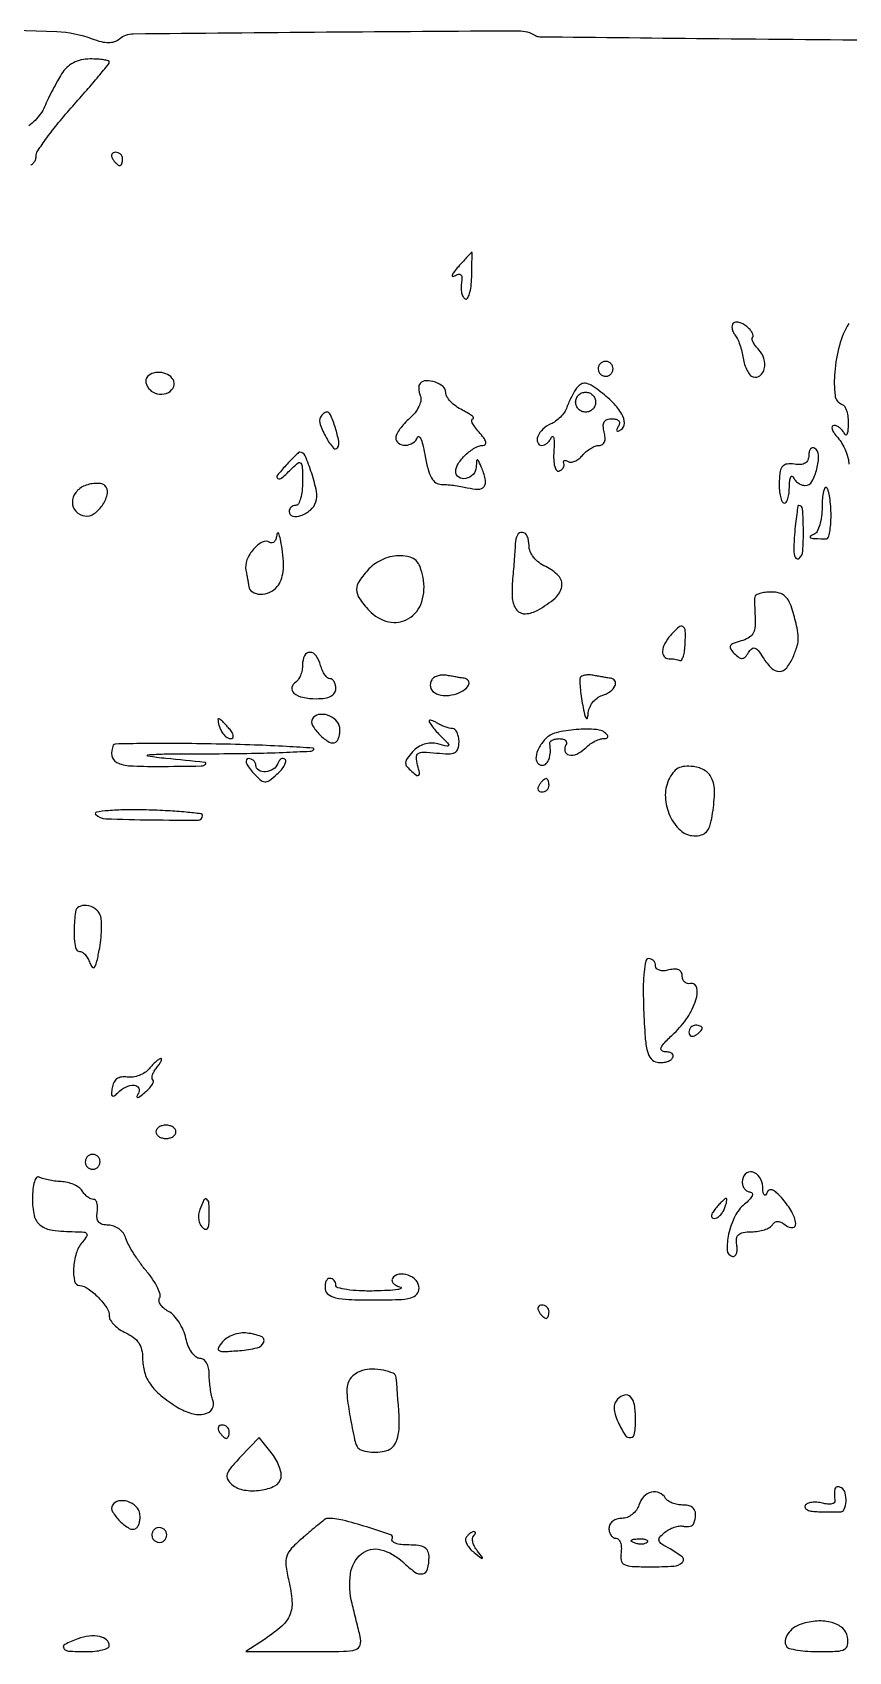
# Model space of a CAD drawing. Extents: x 0 to 5034, y 0 to 2560.
# Drawn here: x 4260.4 to 4383, y 0 to 243 of the extents above; entities that cross this region are included whole.
import ezdxf

# ---------------------------------------------------------------- set-up
doc = ezdxf.new("R2010")
doc.units = 0

msp = doc.modelspace()

# ---------------------------------------------------------------- linework, layer by layer
for points in [[(4411.924438, 347.515492, -0.000831), (4333.80723, 348.200801, -0.000043), (4256.765145, 349.011289, -0.136582), (4254.930349, 349.543046, 0.13817), (4254.241156, 349.740461, 0.000086), (4233.7201, 349.826621, 0.001061), (4210.843183, 349.870192, 0.000647), (4183.823964, 349.829362, -0.000341), (4156.335983, 349.771016, -0.000488), (4131.954539, 349.759695, -0.000262), (4111.314604, 349.781065, -0.00751), (4106, 349.869183, 0.002937), (4101.774224, 349.977913, 0.000588), (4094.240625, 350.118608, 0.000622), (4085.472697, 350.261124, 0.00058), (4076.5, 350.385387, -0.002069), (4067.124318, 350.543154, -0.001715), (4057.14375, 350.786667, -0.001731), (4047.996802, 351.072926, -0.004665), (4041.5, 351.35947, 0.010517), (4032.464362, 351.652091, 0.000459), (4000.8875, 351.981265, 0.000779), (3963.43663, 352.278954, 0.000556)], [(4239.302453, 243.907711, -0.002036), (4264.100453, 243.110104, -0.081957), (4269.405255, 242.036022, 0.028163), (4270.786107, 241.598244, 0.062188), (4271.881363, 241.458966, 0.081862), (4272.774045, 241.604025, 0.09233), (4273.532114, 242.026652, -0.17237), (4275.603424, 242.785882, -0.000516), (4304.603314, 243.044558, -0.000611), (4333.417055, 243.236585, -0.140671), (4335.969089, 242.519104, 0.136612), (4336.606575, 242.334389, 0.000042), (4363.474657, 242.054822, 0.00074), (4393.304016, 241.791157, 0.000449)], [(4260.226954, 223.085468, 0.097101), (4260.632812, 223.394222, 0.092906), (4260.905116, 223.846872, 0.089311), (4261, 224.373837, -0.147936), (4261.24789, 225.193328, -0.010718), (4262.615625, 227.154773, -0.014265), (4264.393179, 229.450423, -0.010282), (4266.5, 231.911637, 0.003482), (4268.608164, 234.307682, 0.005454), (4270.384375, 236.400707, 0.001771), (4271.888813, 238.226311, 0.173126), (4272, 238.5378, 0.343826), (4271.858466, 238.719291, 0.021824), (4271.152534, 238.864229, 0.024662), (4270.221, 238.966683, 0.015059), (4269.11501, 239, 0.053073), (4267.771781, 238.857019, 0.067917), (4266.60342, 238.433552, 0.070285), (4265.621601, 237.727151, 0.062481), (4264.828218, 236.75, 0.012556), (4264.208219, 235.696825, 0.006893), (4263.499721, 234.378603, 0.006866), (4262.817019, 233.020013, 0.010898), (4262.274166, 231.836735, -0.049444), (4261.68111, 230.769328, -0.040899), (4260.854983, 229.763655, -0.04257), (4259.9341, 228.962051, -0.081137)], [(4382.987034, 199.292698, 0.067843), (4381.590361, 196.008345, 0.046428), (4380.888527, 192.011263, 0.046694), (4380.931711, 188.498868, 0.293715), (4382.002362, 187.166667, -0.185841), (4382.38062, 186.854508, -0.054101), (4382.683753, 186.147917, -0.046322), (4382.877957, 185.21194, -0.035416), (4382.921053, 184.166667, -0.017938), (4382.858591, 183.213971, -0.072443), (4382.717133, 182.650521, -0.394769), (4382.532702, 182.566336, -0.219293), (4382.337719, 182.75, 0.067691), (4382.064905, 183.227916, 0.061674), (4381.666698, 183.632812, 0.065381), (4381.209024, 183.907131, 0.102705), (4380.761679, 184, 0.299416), (4380.509239, 183.833944, 0.180909), (4380.490976, 183.462807, 0.076178), (4380.783171, 182.874293, 0.030675), (4381.345012, 182.171259, -0.050127), (4381.978665, 181.311962, -0.035746), (4382.513847, 180.241904, -0.036274), (4382.880141, 179.135778, -0.061896), (4383, 178.171259, 0.061723)]]:
    msp.add_lwpolyline(points, format="xyb")
for points in [[(4272.5, 224, 0.029505), (4272.768994, 223.617226, 0.035638), (4273.066025, 223.29375, 0.038439), (4273.34829, 223.065539, 0.151918), (4273.559017, 223, 0.210953), (4273.727648, 223.07446, 0.081139), (4273.870461, 223.29375, 0.061769), (4273.967655, 223.617151, 0.042167), (4274, 224, 0.105053), (4273.918938, 224.381556, 0.099167), (4273.688914, 224.70625, 0.09642), (4273.345238, 224.923877, 0.093332), (4272.940983, 225, 0.108972), (4272.586039, 224.921712, 0.182303), (4272.3746, 224.70625, 0.161196), (4272.343488, 224.3821, 0.082592)], [(4324.404988, 207.828106, 0.014338), (4323.747145, 207.033233, 0.067972), (4323.450682, 206.523684, 0.497588), (4323.537915, 206.375558, 0.162859), (4323.831377, 206.437416, -0.062159), (4324.426769, 206.6937, -0.281386), (4324.776064, 206.598431, -0.198947), (4324.930284, 206.192619, -0.03457), (4324.847763, 205.359311, 0.046969), (4324.792324, 204.610985, 0.053665), (4324.883304, 203.899298, 0.061424), (4325.097189, 203.325976, 0.144369), (4325.411083, 203, 0.398153), (4325.755028, 203.084281, 0.06982), (4326.062323, 203.748613, 0.043933), (4326.291839, 204.846826, 0.02254), (4326.394697, 206.250598, 0.002372), (4326.428248, 207.688729, 0.00396), (4326.441157, 208.899282, 0.000631), (4326.442733, 209.963081, 0.416123), (4326.404988, 210.000598, 0.207258), (4326.342245, 209.972953, 0.000741), (4325.778295, 209.362182, 0.003713), (4325.14215, 208.660789, 0.002301)], [(4365.666667, 199.333333, 0.144763), (4365.486821, 199.002455, 0.087923), (4365.471143, 198.553977, 0.074697), (4365.618923, 198.057973, 0.062121), (4365.912858, 197.592009, -0.063009), (4366.281144, 197.005884, -0.023892), (4366.646893, 196.109412, -0.023212), (4366.955968, 195.085579, -0.026237), (4367.154182, 194.078328, 0.040218), (4367.369752, 193.124336, 0.045705), (4367.729411, 192.259161, 0.051225), (4368.169685, 191.598286, 0.141689), (4368.626793, 191.286064, 0.252403), (4369.669459, 191.472277, 0.173417), (4370.317195, 192.514276, 0.122588), (4370.2693, 194.048621, 0.128255), (4369.505129, 195.352013, -0.03208), (4368.999724, 195.926794, -0.049458), (4368.649379, 196.487735, -0.063661), (4368.487609, 196.9565, -0.252827), (4368.571785, 197.238452, 0.248992), (4368.653307, 197.504494, 0.07866), (4368.507032, 197.908074, 0.057317), (4368.170821, 198.379797, 0.036102), (4367.682157, 198.848823, 0.049172), (4367.111437, 199.234649, 0.065161), (4366.526559, 199.458851, 0.08101), (4366.017049, 199.496751, 0.176288)], [(4277.570027, 191.113307, 0.145583), (4277.45673, 190.694895, 0.083255), (4277.556803, 190.176849, 0.070878), (4277.848797, 189.64041, 0.059591), (4278.294549, 189.170509, 0.156341), (4279.524845, 188.675467, 0.13977), (4280.876477, 188.957005, 0.179955), (4281.663267, 189.833357, 0.236538), (4281.569098, 190.888197, 0.138169), (4280.745141, 191.644515, 0.103313), (4279.54882, 191.965489, 0.107721), (4278.365179, 191.776435, 0.162463)], [(4345.552786, 193.08541, 0.099038), (4345.401684, 192.679226, 0.097945), (4345.417584, 192.244476, 0.097945), (4345.597789, 191.848514, 0.099038), (4345.91459, 191.552786, 0.099038), (4346.320774, 191.401684, 0.097945), (4346.755524, 191.417584, 0.097945), (4347.151486, 191.597789, 0.099038), (4347.447214, 191.91459, 0.099038), (4347.598316, 192.320774, 0.097945), (4347.582416, 192.755524, 0.097945), (4347.402211, 193.151486, 0.099038), (4347.08541, 193.447214, 0.099038), (4346.679226, 193.598316, 0.097945), (4346.244476, 193.582416, 0.097945), (4345.848514, 193.402211, 0.099038)], [(4318.637078, 190.303744, 0.151882), (4318.483634, 190.011819, 0.052176), (4318.445903, 189.530428, 0.046069), (4318.513927, 188.95718, 0.039076), (4318.687382, 188.372287, -0.14237), (4318.744503, 187.690343, -0.062112), (4318.453218, 186.821088, -0.05436), (4317.88815, 185.91176, -0.047966), (4317.118481, 185.102758, 0.027902), (4316.307651, 184.316146, 0.031306), (4315.622304, 183.472398, 0.03294), (4315.138784, 182.690315, 0.122576), (4315, 182.132705, 0.244262), (4315.417286, 181.32949, 0.16353), (4316.430654, 181.028937, 0.132834), (4317.582394, 181.385196, 0.169429), (4318.268971, 182.25, -0.53123), (4318.501749, 182.311628, -0.119645), (4318.78935, 181.904322, -0.03725), (4319.120294, 180.842707, -0.01407), (4319.428729, 179.317906, 0.022242), (4319.854509, 177.37675, 0.065812), (4320.374517, 176.118266, 0.109076), (4321.022565, 175.409337, 0.158425), (4321.826425, 175.161819, -0.02481), (4322.625301, 175.13459, -0.011343), (4323.663148, 175.02378, -0.011201), (4324.753182, 174.857419, -0.015158), (4325.728972, 174.65538, 0.050934), (4327.396422, 174.4328, 0.239388), (4328.244977, 174.831258, 0.220603), (4328.4657, 175.784229, 0.043987), (4327.945153, 177.5, 0.005424), (4327.469286, 178.646805, 0.225794), (4327.273916, 178.819017, 0.473075), (4327.129354, 178.718964, 0.010373), (4327.070285, 177.75, -0.180698), (4326.610587, 176.655639, -0.15064), (4325.507271, 176.028972, -0.201451), (4324.461741, 176.219296, -0.253519), (4324, 177.071429, -0.148142), (4324.354231, 178.240772, -0.054166), (4325.475062, 179.580923, -0.054116), (4326.867559, 180.657036, -0.138323), (4328.083559, 181, 0.222454), (4328.434855, 181.164431, 0.249793), (4328.51042, 181.526648, 0.08933), (4328.202108, 182.145689, 0.023828), (4327.5, 183, -0.023899), (4326.867746, 183.769536, -0.054507), (4326.487545, 184.41683, -0.119873), (4326.409645, 184.836422, -0.393473), (4326.595012, 185.014742, 0.521867), (4326.683371, 185.145987, 0.132077), (4326.499785, 185.396686, 0.037995), (4325.901335, 185.806224, 0.013953), (4325, 186.294275, -0.04049), (4324.043433, 186.879836, -0.045626), (4323.234375, 187.59148, -0.051019), (4322.675516, 188.317191, -0.139464), (4322.5, 188.934204, 0.217656), (4322.093749, 189.823234, 0.093479), (4320.940407, 190.494552, 0.090825), (4319.592206, 190.71151, 0.193306)], [(4342.254366, 189.72191, 0.028703), (4341.84719, 189.127178, 0.014609), (4341.401775, 188.337816, 0.014464), (4340.98855, 187.494451, 0.020977), (4340.6774, 186.725975, -0.063767), (4340.305231, 185.993545, -0.042173), (4339.709722, 185.259815, -0.042073), (4338.997074, 184.633995, -0.062009), (4338.272166, 184.225975, 0.093969), (4337.085843, 183.455181, 0.102718), (4336.308317, 182.324753, 0.195856), (4336.2984, 181.42069, 0.307953), (4336.916667, 181, 0.115382), (4337.308467, 181.091633, 0.061057), (4337.727717, 181.367188, 0.055834), (4338.109222, 181.771954, 0.056309), (4338.390456, 182.25, -0.390738), (4338.569204, 182.326954, -0.275428), (4338.718185, 182.148201, -0.043329), (4338.773909, 181.361051, -0.012685), (4338.723789, 180.14813, 0.026421), (4338.70601, 178.863322, 0.053599), (4338.852972, 177.864513, 0.090218), (4339.129406, 177.266713, 0.335849), (4339.5, 177.14813, 0.080277), (4339.861221, 177.344786, 0.090121), (4340.125534, 177.638785, 0.098913), (4340.253218, 177.982863, 0.120555), (4340.225223, 178.32433, -0.099913), (4340.191983, 178.594131, -0.283543), (4340.298907, 178.741038, -0.186143), (4340.529851, 178.745883, -0.051666), (4340.861917, 178.58534, 0.162288), (4341.302724, 178.481289, 0.079431), (4341.868644, 178.624887, 0.065679), (4342.46885, 178.983198, 0.052224), (4343.009138, 179.51101, -0.045488), (4343.576856, 180.080732, -0.040651), (4344.259044, 180.562609, -0.042925), (4344.948021, 180.89367, -0.090782), (4345.528825, 181, 0.148009), (4346.015831, 181.147391, 0.15612), (4346.327062, 181.53759, 0.106863), (4346.422963, 182.169418, 0.048411), (4346.289749, 183, -0.048119), (4346.141495, 183.920933, -0.147627), (4346.283819, 184.529639, -0.182778), (4346.711789, 184.880281, -0.08139), (4347.442386, 185, -0.059812), (4348.080986, 184.923333, -0.16063), (4348.464523, 184.684207, -0.209845), (4348.571614, 184.313279, -0.105629), (4348.404508, 183.845492, 0.029116), (4348.158871, 183.390851, 0.305137), (4348.189967, 183.192079, 0.32397), (4348.380985, 183.154017, 0.030925), (4348.825013, 183.391852, 0.268414), (4349.325821, 184.324571, 0.122141), (4348.936871, 185.704211, 0.069839), (4347.619201, 187.411441, 0.033128), (4345.503431, 189.22191, 0.024752), (4344.312091, 190.023155, 0.097781), (4343.485492, 190.322672, 0.161468), (4342.837036, 190.213042, 0.106756)], [(4345, 187.5, -0.099038), (4344.885486, 186.927543, -0.097945), (4344.559375, 186.440625, -0.097945), (4344.072457, 186.114514, -0.099038), (4343.5, 186, -0.099038), (4342.927543, 186.114514, -0.097945), (4342.440625, 186.440625, -0.097945), (4342.114514, 186.927543, -0.099038), (4342, 187.5, -0.099038), (4342.114514, 188.072457, -0.097945), (4342.440625, 188.559375, -0.097945), (4342.927543, 188.885486, -0.099038), (4343.5, 189, -0.099038), (4344.072457, 188.885486, -0.097945), (4344.559375, 188.559375, -0.097945), (4344.885486, 188.072457, -0.099038)], [(4303.720165, 185.25, 0.21499), (4303.648765, 184.139545, 0.036944), (4304.557185, 182.175275, 0.046938), (4305.629807, 180.610239, 0.518235), (4306.268901, 180.661544, 0.184274), (4306.439859, 181.65763, 0.027507), (4305.928735, 183.66365, 0.024859), (4305.217692, 185.586477, 0.30029), (4304.591241, 186, 0.125488), (4304.381298, 185.946466, 0.052925), (4304.140165, 185.779687, 0.047847), (4303.90742, 185.536921, 0.045272)], [(4298.5, 178, 0.016234), (4297.205411, 176.47264, 0.48584), (4297.307338, 176.044803, 0.298278), (4297.904138, 176.13338, 0.014577), (4299.428571, 177.571429, -0.031826), (4300.341828, 178.375278, -0.411922), (4300.75, 178.324675, -0.160187), (4300.966997, 177.727044, -0.007655), (4301, 175.571429, -0.026476), (4300.927484, 174.202911, -0.041807), (4300.70625, 173.049107, -0.050987), (4300.385899, 172.235011, -0.280534), (4300, 172, 0.089971), (4299.618216, 171.930741, 0.095344), (4299.29375, 171.732242, 0.099759), (4299.076658, 171.436237, 0.108912), (4299, 171.088484, 0.345552), (4299.530406, 170.41265, 0.146989), (4300.755284, 170.476302, 0.092718), (4302.183204, 171.310478, 0.130688), (4303.008257, 172.52354, 0.137292), (4303.10846, 174.075091, 0.026367), (4302.373515, 176.82556, 0.021654), (4301.388501, 179.465442, 0.301238), (4300.581746, 180, 0.187852), (4300.414161, 179.934735, 0.005656), (4299.858128, 179.4125, 0.010493), (4299.213295, 178.766426, 0.006972)], [(4377, 179.496159, -0.100998), (4376.859562, 178.808002, -0.156793), (4376.466194, 178.35374, -0.122693), (4375.798803, 178.145904, -0.050534), (4374.845952, 178.187142, 0.060173), (4373.74283, 178.213656, 0.186079), (4373.087899, 177.885804, 0.142847), (4372.718879, 177.131436, 0.031109), (4372.55973, 175.676895, 0.026559), (4372.566788, 174.560427, 0.033941), (4372.697335, 173.54034, 0.036133), (4372.917991, 172.734839, 0.171042), (4373.213778, 172.367878, 0.357099), (4373.518933, 172.408517, 0.099306), (4373.792238, 172.849851, 0.055065), (4373.992875, 173.647283, 0.027099), (4374.078947, 174.690983, -0.017097), (4374.141707, 175.697251, -0.065484), (4374.282867, 176.307664, -0.366899), (4374.467596, 176.410862, -0.253592), (4374.662281, 176.25, 0.081082), (4374.952216, 175.772118, 0.064545), (4375.400405, 175.367188, 0.06516), (4375.932051, 175.093314, 0.086603), (4376.466756, 175, 0.273776), (4377.471404, 175.59467, 0.06417), (4378.214925, 177.490697, 0.063534), (4378.458145, 179.530829, 0.257735), (4377.865891, 180.582884, 0.178836), (4377.538118, 180.649205, 0.188105), (4377.254355, 180.484408, 0.115486), (4377.062321, 180.079476, 0.053268)], [(4268.329441, 174.957132, 0.134931), (4266.959049, 173.947328, 0.169292), (4266.447729, 172.464715, 0.19207), (4266.988978, 171.120612, 0.167216), (4268.344414, 170.419956, 0.198052), (4269.728861, 170.766562, 0.08901), (4271.039509, 172.154162, 0.096063), (4271.721779, 173.824428, 0.259353), (4271.342641, 175.00288, 0.14041), (4270.866077, 175.246765, 0.052347), (4270.109924, 175.314558, 0.046649), (4269.222223, 175.217942, 0.041314)], [(4379, 171.75, -0.032562), (4378.90816, 170.341247, -0.041665), (4378.632812, 169.071107, -0.047058), (4378.231665, 168.097455, -0.177431), (4377.75, 167.662281, 0.071437), (4377.226756, 167.358397, 0.59269), (4377.262621, 167.146986, 0.07644), (4377.939277, 167.023778, 0.006882), (4379.666667, 167, 0.327568), (4379.926958, 167.191023, 0.029099), (4380.1375, 168.028125, 0.02914), (4380.285218, 169.158368, 0.017926), (4380.333333, 170.5, 0.017569), (4380.284512, 171.888956, 0.0221), (4380.1375, 173.167708, 0.020956), (4379.926248, 174.20685, 0.136573), (4379.666667, 174.666667, 0.491436), (4379.413187, 174.634005, 0.076245), (4379.195833, 174.084896, 0.038671), (4379.046642, 173.080135, 0.017528)], [(4374.85022, 167.584644, 0.01282), (4374.744469, 165.618277, 0.056101), (4374.841981, 164.460058, 0.198478), (4375.133344, 164.022956, 0.33242), (4375.55343, 164.044343, 0.206831), (4376.100305, 165.120509, 0.017518), (4376.186792, 168.296996, 0.015228), (4376.065552, 171.463902, 0.394227), (4375.491288, 172, 0.367995), (4375.366055, 171.893393, 0.004038), (4375.18339, 170.702989, 0.01009), (4375.00572, 169.277565, 0.006115)], [(4297.141905, 167.690983, -0.052596), (4297.02096, 167.038848, -0.10516), (4296.771617, 166.580276, -0.167449), (4296.440708, 166.385766, -0.190547), (4296.08062, 166.450174, 0.266301), (4294.946572, 166.487671, 0.094527), (4293.633094, 165.434253, 0.08216), (4292.657232, 163.815049, 0.142762), (4292.50979, 162.264872, -0.002273), (4292.644489, 161.542035, -0.002385), (4292.770404, 160.829547, -0.002284), (4292.873339, 160.213576, -0.010645), (4292.923489, 159.856989, 0.232102), (4293.468003, 159.015936, 0.133499), (4294.655669, 158.681246, 0.105913), (4296.079911, 158.9726, 0.117855), (4297.197141, 159.817439, 0.081287), (4297.7763, 160.813885, 0.058944), (4298.090049, 162.060658, 0.047197), (4298.14322, 163.603288, 0.025262), (4297.933002, 165.5, 0.009293), (4297.672805, 166.93413, 0.037127), (4297.432826, 167.793601, 0.422397), (4297.271834, 167.866457, 0.287054)], [(4332.936164, 166.25, -0.007828), (4332.888938, 165.34469, -0.002433), (4332.790064, 163.985938, -0.002431), (4332.664781, 162.468341, -0.002677), (4332.528447, 161, 0.042376), (4332.489222, 158.03661, 0.153381), (4333.173326, 156.303006, 0.246136), (4334.480118, 155.738333, 0.108728), (4336.335278, 156.294783, 0.050543), (4338.916723, 158.095213, 0.172712), (4339.916499, 159.846488, 0.239805), (4339.431368, 161.44858, 0.094912), (4337.5, 162.818046, -0.056219), (4336.5014, 163.416428, -0.06243), (4335.70006, 164.204205, -0.068524), (4335.178006, 165.090323, -0.099216), (4335, 165.978561, 0.092199), (4334.739233, 167.380693, 0.274679), (4334.001689, 167.96131, 0.32508), (4333.256385, 167.556239, 0.102327)], [(4310.97164, 162.469812, 0.037395), (4309.529786, 160.684735, 0.152991), (4309.121719, 159.370465, 0.151547), (4309.534789, 158.050937, 0.036476), (4310.987674, 156.243605, 0.147926), (4313.915115, 154.539946, 0.197495), (4316.92133, 155.014738, 0.181133), (4318.905021, 157.540308, 0.127982), (4319.097422, 161.178043, 0.034831), (4318.642876, 162.8117, 0.116464), (4318.044024, 163.740071, 0.131492), (4317.138839, 164.239922, 0.049868), (4315.698303, 164.447924, 0.061539), (4314.453516, 164.349162, 0.048602), (4313.16141, 163.950564, 0.048127), (4311.956869, 163.30415, 0.057035)], [(4368.894037, 158.25, 0.034126), (4368.862223, 157.809695, 0.005538), (4368.868378, 156.951481, 0.006086), (4368.899162, 155.939744, 0.005322), (4368.955485, 154.8827, -0.047851), (4368.914619, 153.596152, -0.114681), (4368.584203, 152.706871, -0.12336), (4367.914326, 152.09373, -0.060059), (4366.828694, 151.665453, 0.023595), (4365.660505, 151.300299, 0.18258), (4365.234551, 150.933199, 0.276354), (4365.253362, 150.474159, 0.051343), (4365.808888, 149.791112, 0.036487), (4366.506527, 149.188484, 0.175), (4367.001627, 149.039108, 0.196113), (4367.443321, 149.247468, 0.047318), (4367.941437, 149.905243, -0.072676), (4368.438116, 150.496514, -0.271151), (4368.895917, 150.588106, -0.149535), (4369.40545, 150.217396, -0.021679), (4370.140343, 149.146883, 0.058299), (4371.399984, 147.572245, 0.203366), (4372.583893, 147.101634, 0.221178), (4373.674599, 147.639652, 0.068354), (4374.641421, 149.25, 0.028262), (4375.247466, 150.922232, 0.075847), (4375.423366, 152.172426, 0.055756), (4375.243575, 153.626516, 0.010227), (4374.560059, 156.25, 0.045356), (4374.063471, 157.545761, 0.100173), (4373.419917, 158.381326, 0.112413), (4372.554886, 158.84375, 0.066858), (4371.391592, 159, 0.029584), (4370.467849, 158.945296, 0.043384), (4369.671404, 158.779687, 0.051726), (4369.094553, 158.539134, 0.237309)], [(4356.25, 152.504169, 0.055491), (4355.382541, 151.265743, 0.107647), (4355.043675, 150.112066, 0.193737), (4355.295426, 149.330217, 0.222715), (4356, 149, -0.02117), (4356.431386, 148.981727, -0.016146), (4356.9009, 148.926562, -0.016411), (4357.338149, 148.846064, -0.036487), (4357.662639, 148.75, 0.364087), (4357.925863, 148.842393, 0.057904), (4358.16599, 149.38125, 0.041802), (4358.352008, 150.213198, 0.023172), (4358.44566, 151.25, 0.019996), (4358.45303, 153.209366, 0.259499), (4358.088766, 153.811545, 0.325882), (4357.464112, 153.741871, 0.026946)], [(4301, 148.059017, -0.047606), (4300.924701, 147.269959, -0.046638), (4300.701458, 146.503689, -0.050526), (4300.373446, 145.87003, -0.110089), (4299.983688, 145.489919, 0.207698), (4299.414382, 144.671273, 0.278987), (4299.713863, 143.840706, 0.119903), (4301.059833, 143.203879, 0.050859), (4303.059017, 143, 0.034849), (4304.348001, 143.089949, 0.083267), (4305.259836, 143.377508, 0.12588), (4305.800761, 143.853935, 0.150693), (4306, 144.5, 0.056959), (4305.934428, 145.073739, 0.076307), (4305.74051, 145.559375, 0.095369), (4305.45362, 145.884904, 0.166062), (4305.116631, 146, -0.181596), (4304.740524, 146.141258, -0.059916), (4304.339118, 146.5875, -0.050447), (4303.975456, 147.234516, -0.038887), (4303.710251, 148, 0.087088), (4303.052979, 149.43498, 0.24095), (4302.10369, 149.947013, 0.299625), (4301.300908, 149.443202, 0.10744)], [(4320.391103, 145.823801, 0.191216), (4320.203918, 144.769445, 0.201785), (4320.796619, 143.90382, 0.130918), (4322.112261, 143.479732, 0.076964), (4323.767247, 143.649385, 0.068093), (4325.086785, 144.194494, 0.124301), (4325.914062, 145.004843, 0.291827), (4325.900827, 145.684129, 0.224084), (4325.25, 146.076511, -0.012202), (4324.849139, 146.127316, -0.003176), (4324.207416, 146.228784, -0.003226), (4323.477451, 146.353805, -0.003291), (4322.753971, 146.487445, 0.057194), (4322.040358, 146.54105, 0.058698), (4321.339641, 146.430448, 0.064959), (4320.755784, 146.181155, 0.12158)], [(4342.697443, 146.160933, 0.120091), (4342.609361, 145.726746, 0.012117), (4342.676401, 144.666024, 0.014636), (4342.826044, 143.388684, 0.01115), (4343.061831, 142, 0.009429), (4343.351484, 140.636652, 0.080461), (4343.587551, 140.060352, 0.649245), (4343.762672, 140.083291, 0.057217), (4343.868359, 140.682612, -0.079273), (4344.066806, 141.57652, -0.067864), (4344.539893, 142.417952, -0.068697), (4345.21405, 143.092792, -0.085557), (4346, 143.5, 0.077534), (4347.197287, 144.096313, 0.126227), (4347.927059, 144.95778, 0.257704), (4347.889047, 145.677953, 0.232026), (4347.25, 146.076511, -0.012202), (4346.849139, 146.127316, -0.003176), (4346.207416, 146.228784, -0.003226), (4345.477451, 146.353805, -0.003291), (4344.753971, 146.487445, 0.037443), (4344.062803, 146.566854, 0.049288), (4343.429629, 146.529481, 0.05857), (4342.939159, 146.391382, 0.187177)], [(4288.638374, 138.5, 0.054778), (4288.934012, 137.926337, 0.05745), (4289.343184, 137.440625, 0.064053), (4289.798443, 137.11007, 0.125677), (4290.229434, 137, 0.214681), (4290.515803, 137.128897, 0.22275), (4290.603286, 137.425778, 0.100348), (4290.42795, 137.903434, 0.035237), (4290, 138.5, 0.012711), (4289.49792, 139.074599, 0.017822), (4289.019109, 139.559375, 0.014236), (4288.604143, 139.928855, 0.176553), (4288.40894, 140, 0.407084), (4288.311504, 139.904913, 0.044074), (4288.333541, 139.559375, 0.034664), (4288.442315, 139.075405, 0.019009)], [(4302.49478, 139.991553, 0.280264), (4302.487739, 138.995451, 0.061568), (4303.586614, 137.586614, 0.061568), (4304.995451, 136.487739, 0.280264), (4305.991553, 136.49478, 0.130034), (4306.292077, 136.811855, 0.059277), (4306.506269, 137.345677, 0.052949), (4306.609569, 137.996696, 0.049363), (4306.577805, 138.670842, 0.167679), (4306.002979, 139.780407, 0.112393), (4304.763721, 140.517688, 0.122442), (4303.409103, 140.611537, 0.213853)], [(4320, 139.630446, 0.152456), (4320.086891, 139.3521, 0.01452), (4320.514063, 138.771366, 0.017478), (4321.07973, 138.097313, 0.012904), (4321.75, 137.390617, -0.004561), (4322.881967, 136.236334, -0.28913), (4322.936885, 135.970343, -0.377218), (4322.726742, 135.858238, -0.005976), (4321.306817, 136.210711, 0.067229), (4320.274901, 136.336198, 0.072297), (4319.273239, 136.177028, 0.071194), (4318.345806, 135.735781, 0.062332), (4317.531588, 135.034905, 0.025179), (4316.703395, 134.021609, 0.148311), (4316.4769, 133.382117, 0.188006), (4316.670784, 132.80814, 0.045191), (4317.396097, 132.086232, 0.019839), (4318.179783, 131.486689, 0.37424), (4318.464537, 131.516074, 0.24472), (4318.559233, 131.855921, 0.011881), (4318.28114, 133.03292, -0.047658), (4318.088106, 134.225019, -0.273349), (4318.365551, 134.773419, -0.153917), (4319.134071, 134.980603, -0.014479), (4321.10822, 134.840071, 0.020089), (4322.937634, 134.730448, 0.11931), (4323.865894, 134.9359, 0.204034), (4324.33886, 135.482903, 0.077554), (4324.498405, 136.5, 0.047979), (4324.425297, 137.266527, 0.06735), (4324.205782, 137.916998, 0.086792), (4323.881843, 138.35839, 0.189526), (4323.5, 138.515313, -0.057186), (4323.028279, 138.576773, -0.025346), (4322.426562, 138.759278, -0.024686), (4321.80193, 139.019351, -0.030469), (4321.25, 139.32433, 0.026453), (4320.770119, 139.594547, 0.055001), (4320.367188, 139.741654, 0.102847), (4320.101649, 139.751003, 0.365317)], [(4272.587589, 136, 0.138614), (4272.377247, 134.445985, 0.251661), (4273.116491, 133.440604, 0.097786), (4275.138464, 132.927014, 0.015507), (4279.25, 132.833333, 0.00108), (4285.798444, 132.901372, 0.189442), (4286.431463, 133.159357, 0.640469), (4286.332687, 133.447789, 0.001477), (4280.5, 134.024837, -0.01363), (4277.794446, 134.359081, -0.882932), (4277.799951, 134.57085, -0.02245), (4280.229922, 134.700504, -0.00125), (4287.813765, 134.745348, 0.003591), (4293.340228, 134.803897, 0.005649), (4298.084887, 134.941873, 0.001797), (4302.172551, 135.121696, 0.186581), (4302.679107, 135.345773, 0.644422), (4302.593, 135.574891, 0.002078), (4298.599873, 135.823839, 0.006107), (4293.813825, 136.043642, 0.003469), (4288.017797, 136.198675, 0.003103), (4282.16957, 136.278207, 0.005067), (4277.209858, 136.264611, 0.001113), (4272.885865, 136.199306, 0.293915)], [(4337.427706, 136.921259, 0.056866), (4336.463067, 135.574594, 0.100168), (4336.049331, 134.275452, 0.180216), (4336.276098, 133.379743, 0.246369), (4337, 133, 0.203238), (4337.591864, 133.250944, 0.109771), (4338.012898, 133.93751, 0.076642), (4338.201577, 134.983589, 0.045548), (4338.118421, 136.25, -0.211938), (4338.194772, 136.535752, -0.103366), (4338.492747, 136.779687, -0.073584), (4338.97075, 136.945074, -0.046583), (4339.559017, 137, -0.06068), (4340.114487, 136.932339, -0.129571), (4340.49107, 136.726548, -0.191518), (4340.63237, 136.42208, -0.153598), (4340.542705, 136.069098, 0.200665), (4340.394676, 135.137049, 0.289974), (4340.977672, 134.57426, 0.153202), (4342.172425, 134.695031, 0.095442), (4343.347952, 135.490809, -0.036594), (4344.016826, 136.068338, -0.034201), (4344.777508, 136.556675, -0.03604), (4345.514212, 136.894799, -0.0898), (4346.095238, 137, 0.052391), (4346.525838, 137.045243, 0.157534), (4346.778885, 137.190758, 0.258797), (4346.828584, 137.403075, 0.127906), (4346.683944, 137.64939, 0.179102), (4345.115258, 138.370631, 0.038772), (4342.080952, 138.367604, 0.039531), (4339.052542, 137.886572, 0.150892)], [(4293.507326, 131.991904, 0.021283), (4294.64754, 130.834982, 0.165911), (4295.328565, 130.529805, 0.182263), (4296.020104, 130.719787, 0.026728), (4297.168445, 131.65244, 0.033276), (4297.828173, 132.33457, 0.053411), (4298.281749, 133.004066, 0.072577), (4298.482179, 133.563835, 0.262751), (4298.369226, 133.910536, 0.16774), (4298.088763, 134.032292, 0.156822), (4297.783944, 133.959657, 0.110311), (4297.497903, 133.685181, 0.060892), (4297.279762, 133.25, -0.169242), (4296.601143, 132.40794, -0.120854), (4295.44127, 132.027918, -0.153358), (4294.419825, 132.265215, -0.265536), (4294, 133, 0.114747), (4293.911291, 133.381451, 0.100386), (4293.660722, 133.70625, 0.093604), (4293.286066, 133.924228, 0.085274), (4292.845012, 134, 0.294779), (4292.566621, 133.820253, 0.18785), (4292.545578, 133.421983, 0.075929), (4292.87184, 132.779938, 0.028468)], [(4355.956523, 130.803923, 0.121052), (4355.46917, 128.222488, 0.092605), (4356.151742, 125.421364, 0.101142), (4357.719467, 123.249827, 0.179141), (4359.736954, 122.422001, 0.072132), (4360.859174, 122.544992, 0.144647), (4361.616961, 122.999723, 0.111205), (4362.128433, 123.889892, 0.033259), (4362.492868, 125.422001, 0.030701), (4362.844671, 128.739509, 0.102635), (4362.497226, 130.888554, 0.160639), (4361.445791, 132.179776, 0.113077), (4359.668954, 132.815607, 0.049729), (4358.347206, 132.840819, 0.104448), (4357.366962, 132.549961, 0.107459), (4356.605512, 131.894569, 0.054677)], [(4336.5, 130, 0.082592), (4336.343488, 129.6179, 0.161196), (4336.3746, 129.29375, 0.182303), (4336.586039, 129.078288, 0.108972), (4336.940983, 129, 0.093332), (4337.345238, 129.076123, 0.09642), (4337.688914, 129.29375, 0.099167), (4337.918938, 129.618444, 0.105053), (4338, 130, 0.042167), (4337.967655, 130.382849, 0.061769), (4337.870461, 130.70625, 0.081139), (4337.727648, 130.92554, 0.210953), (4337.559017, 131, 0.151918), (4337.34829, 130.934461, 0.038439), (4337.066025, 130.70625, 0.035638), (4336.768994, 130.382774, 0.029505)], [(4269.949912, 125.65, 0.189378), (4271.474976, 124.985305, 0.006032), (4278.343769, 124.816057, 0.004446), (4285.345504, 124.790298, 0.412173), (4286.00114, 125.448203, 0.379265), (4285.766563, 125.713912, 0.005571), (4283.519397, 125.965275, 0.011908), (4280.79137, 126.174207, 0.007188), (4277.551052, 126.298203, 0.009225), (4274.367068, 126.315472, 0.018013), (4271.832085, 126.191035, 0.018644), (4270.054204, 125.972411, 0.611939)], [(4266.9, 111, 0.013807), (4266.713006, 108.40941, 0.036812), (4266.76697, 106.558344, 0.057227), (4267.024107, 105.392394, 0.342653), (4267.510957, 105.074, -0.168188), (4267.908324, 104.971603, -0.062784), (4268.350982, 104.590462, -0.053162), (4268.767973, 104.01651, -0.042603), (4269.091401, 103.324, 0.083121), (4269.449682, 102.694805, 0.491733), (4269.773849, 102.70347, 0.100111), (4270.094849, 103.402492, 0.00961), (4270.490322, 105.24247, 0.020176), (4270.726973, 106.785843, 0.020768), (4270.835553, 108.328427, 0.021037), (4270.817698, 109.668332, 0.077911), (4270.641263, 110.49247, 0.152372), (4269.86789, 111.470999, 0.116706), (4268.588129, 111.963245, 0.149483), (4267.437063, 111.775201, 0.258653)], [(4352.207936, 96.342494, 0.007557), (4352.429145, 92.191128, 0.045982), (4352.771986, 90.070033, 0.108711), (4353.342948, 88.94244, 0.187494), (4354.246029, 88.431561, 0.051482), (4354.95566, 88.402261, 0.054004), (4355.64454, 88.520164, 0.06009), (4356.212359, 88.758529, 0.125588), (4356.555046, 89.089067, 0.173011), (4356.628908, 89.434008, 0.189276), (4356.463629, 89.732413, 0.118524), (4356.050854, 89.934312, 0.054795), (4355.453262, 90, -0.178972), (4354.916744, 90.198399, -0.339411), (4354.826798, 90.624605, -0.081354), (4355.38622, 91.427092, -0.012076), (4356.799686, 92.812878, 0.059011), (4358.773286, 95.148653, 0.066447), (4360.053654, 97.792675, 0.128688), (4360.168591, 99.635129, 0.415306), (4359.25, 100.25, -0.113789), (4358.77361, 100.263918, -0.123294), (4358.367188, 100.486562, -0.115474), (4358.095384, 100.888709, -0.091359), (4358, 101.40638, 0.121219), (4357.861786, 101.968104, 0.169691), (4357.487449, 102.318305, 0.120594), (4356.863891, 102.429127, 0.047946), (4356, 102.289749, -0.049804), (4355.225436, 102.167727, -0.086529), (4354.580679, 102.242791, -0.126717), (4354.158779, 102.496045, -0.197013), (4354, 102.883369, 0.092199), (4353.920723, 103.309638, 0.096072), (4353.693894, 103.67199, 0.099379), (4353.355526, 103.914485, 0.106326), (4352.957936, 104, 0.356215), (4352.5175, 103.640619, 0.026096), (4352.267289, 101.982968, 0.024033), (4352.148511, 99.589031, 0.009911)], [(4359, 92.940983, 0.108972), (4359.078288, 92.586039, 0.182303), (4359.29375, 92.3746, 0.161196), (4359.6179, 92.343488, 0.082592), (4360, 92.5, 0.029505), (4360.382774, 92.768994, 0.035638), (4360.70625, 93.066025, 0.038439), (4360.934461, 93.34829, 0.151918), (4361, 93.559017, 0.210953), (4360.92554, 93.727648, 0.081139), (4360.70625, 93.870461, 0.061769), (4360.382849, 93.967655, 0.042167), (4360, 94, 0.105053), (4359.618444, 93.918938, 0.099167), (4359.29375, 93.688914, 0.09642), (4359.076123, 93.345238, 0.093332)], [(4277.969356, 87.463077, -0.074979), (4277.333938, 86.896264, -0.053413), (4276.483053, 86.461909, -0.053327), (4275.557667, 86.21701, -0.073919), (4274.700775, 86.213077, 0.069221), (4273.818739, 86.217274, 0.119844), (4273.139466, 85.952235, 0.124726), (4272.675259, 85.414413, 0.078593), (4272.423164, 84.619301, 0.019634), (4272.322997, 83.719821, 0.233405), (4272.45152, 83.404429, 0.358126), (4272.725246, 83.394174, 0.033777), (4273.269301, 83.869301, -0.085311), (4274.477233, 84.722912, -0.12146), (4275.758786, 84.987025, -0.279001), (4276.406395, 84.560269, -0.251343), (4276.367059, 83.75, 0.043872), (4276.14098, 83.285905, 0.573559), (4276.237474, 83.165569, 0.123824), (4276.57857, 83.306969, 0.010573), (4277.332208, 83.892501, 0.031212), (4277.952431, 84.463468, 0.050708), (4278.392795, 85.02738, 0.068439), (4278.608236, 85.503407, 0.275072), (4278.532842, 85.800491, -0.206775), (4278.415944, 86.09522, -0.070463), (4278.495947, 86.558771, -0.055825), (4278.742559, 87.106395, -0.039536), (4279.131121, 87.657991, 0.020857), (4279.523818, 88.173471, 0.04512), (4279.770845, 88.605785, 0.087861), (4279.844982, 88.891735, 0.437369), (4279.744889, 89, 0.157751), (4279.478426, 88.913785, 0.021914), (4279.017077, 88.548529, 0.023309), (4278.49437, 88.051624, 0.017843)], [(4279, 78, 0.148195), (4279.115568, 77.618646, 0.098894), (4279.440625, 77.29375, 0.082425), (4279.926543, 77.074694, 0.064853), (4280.5, 77, 0.064853), (4281.073457, 77.074694, 0.082425), (4281.559375, 77.29375, 0.098894), (4281.884432, 77.618646, 0.148195), (4282, 78, 0.148195), (4281.884432, 78.381354, 0.098894), (4281.559375, 78.70625, 0.082425), (4281.073457, 78.925306, 0.064853), (4280.5, 79, 0.064853), (4279.926543, 78.925306, 0.082425), (4279.440625, 78.70625, 0.098894), (4279.115568, 78.381354, 0.148195)], [(4268.552786, 74.08541, 0.099038), (4268.401684, 73.679226, 0.097945), (4268.417584, 73.244476, 0.097945), (4268.597789, 72.848514, 0.099038), (4268.91459, 72.552786, 0.099038), (4269.320774, 72.401684, 0.097945), (4269.755524, 72.417584, 0.097945), (4270.151486, 72.597789, 0.099038), (4270.447214, 72.91459, 0.099038), (4270.598316, 73.320774, 0.097945), (4270.582416, 73.755524, 0.097945), (4270.402211, 74.151486, 0.099038), (4270.08541, 74.447214, 0.099038), (4269.679226, 74.598316, 0.097945), (4269.244476, 74.582416, 0.097945), (4268.848514, 74.402211, 0.099038)], [(4260.453492, 67.963706, 0.058431), (4260.719627, 65.428903, 0.174888), (4261.642285, 63.981841, 0.134233), (4263.461899, 63.233803, 0.029361), (4266.872445, 63.013655, -0.017002), (4268.196461, 62.96099, -0.233699), (4268.59872, 62.723723, -0.301054), (4268.596175, 62.307962, -0.025444), (4267.922445, 61.406552, 0.100234), (4267.030573, 59.746175, 0.058991), (4266.636224, 57.519421, 0.067052), (4266.783457, 55.597863, 0.33293), (4267.55, 54.928741, -0.138425), (4268.820387, 54.465054, -0.044394), (4270.352977, 53.13758, -0.044208), (4271.620093, 51.570348, -0.148975), (4272, 50.323574, 0.143113), (4272.176834, 49.718414, 0.053978), (4272.734375, 49.023914, 0.047828), (4273.543464, 48.354892, 0.041977), (4274.5, 47.818046, -0.054601), (4275.632547, 47.144357, -0.085622), (4276.406478, 46.320654, -0.087281), (4276.850333, 45.297493, -0.058865), (4277, 44.030615, 0.06976), (4277.296734, 41.914155, 0.084604), (4278.162529, 40.109836, 0.069081), (4279.735046, 38.435813, 0.031191), (4282.197604, 36.691308, 0.069973), (4284.353051, 35.743524, 0.116148), (4286.327112, 35.658012, 0.21066), (4287.437393, 36.422852, 0.23381), (4287.557471, 37.71083, -0.039584), (4287.343072, 38.43649, -0.016282), (4287.163757, 39.447181, -0.015989), (4287.040838, 40.549466, -0.019772), (4287, 41.581787, 0.051005), (4286.900867, 42.551055, 0.082005), (4286.603141, 43.324422, 0.107195), (4286.145369, 43.821054, 0.154338), (4285.579455, 44, -0.177355), (4284.987246, 44.216884, -0.065957), (4284.382104, 44.883693, -0.054825), (4283.855783, 45.857065, -0.042512), (4283.498173, 47.008317, 0.048126), (4283.101565, 48.236376, 0.040882), (4282.459677, 49.438986, 0.042768), (4281.684662, 50.442791, 0.084307), (4280.89071, 51.05849, -0.049813), (4280.189846, 51.528712, -0.072723), (4279.691989, 52.079326, -0.096338), (4279.464573, 52.620461, -0.192149), (4279.54366, 53.070644, 0.214119), (4279.618215, 53.633435, 0.039853), (4279.232053, 54.629568, 0.036413), (4278.555366, 55.805194, 0.026113), (4277.640769, 57.015075, -0.018102), (4276.636015, 58.300888, -0.016161), (4275.686362, 59.704642, -0.016439), (4274.91532, 61.021827, -0.047382), (4274.501712, 61.994604, 0.081427), (4274.107529, 62.770942, 0.071968), (4273.471513, 63.419015, 0.073199), (4272.68937, 63.851353, 0.089947), (4271.869754, 64, -0.061741), (4270.969473, 64.111593, -0.154557), (4270.412439, 64.455678, -0.15573), (4270.157509, 65.055644, -0.062967), (4270.187142, 65.954552, 0.04248), (4270.242289, 66.700342, 0.07032), (4270.14719, 67.323216, 0.102705), (4269.925752, 67.731843, 0.232682), (4269.611803, 67.869142, -0.119447), (4269.213612, 67.94688, -0.052448), (4268.748534, 68.222743, -0.047781), (4268.293391, 68.634721, -0.046552), (4267.920268, 69.129009, 0.101827), (4267.442805, 69.634868, 0.048467), (4266.659965, 70.077347, 0.045261), (4265.719909, 70.396336, 0.04827), (4264.757967, 70.532103, -0.02037), (4263.785198, 70.614481, -0.019801), (4262.813033, 70.776174, -0.020159), (4261.971361, 70.986366, -0.066426), (4261.449502, 71.217973, 0.38739), (4261.079419, 71.147249, 0.086662), (4260.761427, 70.521088, 0.048453), (4260.537521, 69.417539, 0.022811)], [(4367, 70.5, 0.081531), (4367.094461, 69.924559, 0.089882), (4367.367188, 69.430852, 0.097771), (4367.773143, 69.094502, 0.118138), (4368.25, 68.966731, -0.299014), (4368.513361, 68.783558, -0.213439), (4368.49909, 68.413896, -0.076389), (4368.087695, 67.827329, -0.027704), (4367.342645, 67.131458, 0.104444), (4365.914153, 65.316385, 0.058104), (4364.964498, 62.653481, 0.06593), (4364.735749, 60.248197, 0.343828), (4365.536909, 59.295448, 0.227289), (4365.876723, 59.377779, 0.133371), (4366.12519, 59.725133, 0.083561), (4366.237308, 60.311214, 0.045282), (4366.187142, 61.045448, -0.068098), (4366.165515, 61.996577, -0.184325), (4366.470779, 62.586082, -0.145375), (4367.153848, 62.907408, -0.037761), (4368.378125, 63, 0.038442), (4369.384061, 63.077455, 0.041891), (4370.336826, 63.308014, 0.04598), (4371.106855, 63.645493, 0.128773), (4371.530011, 64.048558, -0.110253), (4371.907337, 64.435208, -0.160707), (4372.36394, 64.556329, -0.115588), (4372.918193, 64.391203, -0.043282), (4373.589028, 63.926114, 0.208023), (4374.577953, 63.639034, 0.413007), (4375.032875, 64.225444, 0.098878), (4374.451965, 65.97453, 0.049208), (4373.09704, 67.888111, 0.022506), (4372.171984, 68.862455, 0.102693), (4371.514319, 69.276308, 0.235806), (4371.03545, 69.225284, 0.156225), (4370.675988, 68.791121, -0.121928), (4370.474157, 68.510942, -0.457946), (4370.286894, 68.540204, -0.109569), (4370.140876, 68.954788, -0.021327), (4370.078947, 69.75, 0.138153), (4369.615599, 71.198276, 0.189121), (4368.506829, 71.977784, 0.270332), (4367.461802, 71.666951, 0.190673)], [(4285.574206, 66.332783, 0.068079), (4285.406571, 65.618308, 0.059835), (4285.425748, 64.85193, 0.062809), (4285.619601, 64.151482, 0.097797), (4285.967217, 63.632783, 0.1313), (4286.417786, 63.37223, 0.331216), (4286.75, 63.503574, 0.118077), (4286.949568, 64.106714, 0.021122), (4287, 65.3, 0.013579), (4286.94546, 67.307936, 0.226141), (4286.634463, 67.878417, 0.462562), (4286.210495, 67.774837, 0.024573)], [(4363, 66.5, 0.035237), (4362.57205, 65.903434, 0.100348), (4362.396714, 65.425778, 0.22275), (4362.484197, 65.128897, 0.214681), (4362.770566, 65, 0.125677), (4363.201557, 65.11007, 0.064053), (4363.656816, 65.440625, 0.05745), (4364.065988, 65.926337, 0.054778), (4364.361626, 66.5, 0.019009), (4364.557685, 67.075405, 0.034664), (4364.666459, 67.559375, 0.044074), (4364.688496, 67.904913, 0.407084), (4364.59106, 68, 0.176553), (4364.395857, 67.928855, 0.014236), (4363.980891, 67.559375, 0.017822), (4363.50208, 67.074599, 0.012711)], [(4314.491728, 55.986615, 0.204233), (4314.437931, 55.632221, 0.129181), (4314.644811, 55.261688, 0.087082), (4315.10058, 54.928741, 0.050549), (4315.737757, 54.691683, -0.653594), (4315.766737, 54.509606, -0.107275), (4315.293279, 54.332958, -0.022905), (4313.848113, 54.191504, -0.0079), (4311.75, 54.116001, -0.015681), (4309.505975, 54.141107, -0.027507), (4307.6585, 54.321894, -0.027396), (4306.301156, 54.607404, -0.33937), (4306, 55, 0.089971), (4305.930741, 55.381784, 0.095344), (4305.732242, 55.70625, 0.099759), (4305.436237, 55.923342, 0.108912), (4305.088484, 56, 0.185759), (4304.759951, 55.873582, 0.110283), (4304.514186, 55.526736, 0.081795), (4304.390172, 55.005433, 0.054065), (4304.413429, 54.388889, 0.198938), (4304.892627, 53.586696, 0.104955), (4305.964678, 53.094477, 0.046653), (4307.931983, 52.841186, 0.008702), (4311.574945, 52.777778, 0.007422), (4315.446727, 52.835252, 0.05505), (4317.269548, 53.091524, 0.151005), (4318.157167, 53.635007, 0.182393), (4318.5, 54.54356, 0.18762), (4318.050308, 55.699785, 0.121434), (4316.840639, 56.504929, 0.128711), (4315.448713, 56.629922, 0.215958)], [(4336.5, 51, 0.029505), (4336.768994, 50.617226, 0.035638), (4337.066025, 50.29375, 0.038439), (4337.34829, 50.065539, 0.151918), (4337.559017, 50, 0.210953), (4337.727648, 50.07446, 0.081139), (4337.870461, 50.29375, 0.061769), (4337.967655, 50.617151, 0.042167), (4338, 51, 0.105053), (4337.918938, 51.381556, 0.099167), (4337.688914, 51.70625, 0.09642), (4337.345238, 51.923877, 0.093332), (4336.940983, 52, 0.108972), (4336.586039, 51.921712, 0.182303), (4336.3746, 51.70625, 0.161196), (4336.343488, 51.3821, 0.082592)], [(4288.982879, 46.479371, 0.047478), (4288.372872, 45.58358, 0.425066), (4288.499596, 45.175215, 0.130348), (4289.229988, 45.021971, 0.007273), (4291.568475, 45.178813, 0.037998), (4294.172009, 45.592223, 0.237145), (4295.174239, 46.43488, 0.429475), (4294.810582, 47.282414, 0.057024), (4292.695493, 47.800558, 0.065818), (4291.690406, 47.795404, 0.051374), (4290.628655, 47.53644, 0.052595), (4289.672204, 47.077974, 0.08168)], [(4310, 42.1873, 0.093951), (4308.563778, 41.400083, 0.156387), (4307.823841, 40.250206, 0.092123), (4307.681279, 38.421423, 0.019693), (4308.144616, 35.255305, 0.003693), (4308.820833, 31.778141, 0.074233), (4309.187316, 30.766801, 0.188067), (4309.769957, 30.272898, 0.047522), (4311, 29.976587, 0.106419), (4313.635675, 30.163033, 0.239191), (4315.059964, 31.495816, 0.098788), (4315.522527, 34.513936, 0.012443), (4315.060114, 41.133369, 0.27507), (4314.597313, 41.766129, 0.049314), (4313.1434, 42.222089, 0.048936), (4311.432008, 42.406866, 0.081128)], [(4348.288124, 37.888124, 0.110276), (4347.900073, 37.276988, 0.093297), (4347.777868, 36.519809, 0.06964), (4347.933711, 35.584443, 0.032495), (4348.378043, 34.435845, 0.031624), (4349.440127, 32.479227, 0.309496), (4350.258063, 32.123759, 0.322748), (4350.856039, 32.757864, 0.032936), (4351, 34.940983, 0.04215), (4350.824034, 37.024628, 0.144837), (4350.232347, 38.230444, 0.276133), (4349.348319, 38.49243, 0.134469)], [(4288.5, 33, 0.029505), (4288.768994, 32.617226, 0.035638), (4289.066025, 32.29375, 0.038439), (4289.34829, 32.065539, 0.151918), (4289.559017, 32, 0.210953), (4289.727648, 32.07446, 0.081139), (4289.870461, 32.29375, 0.061769), (4289.967655, 32.617151, 0.042167), (4290, 33, 0.105053), (4289.918938, 33.381556, 0.099167), (4289.688914, 33.70625, 0.09642), (4289.345238, 33.923877, 0.093332), (4288.940983, 34, 0.108972), (4288.586039, 33.921712, 0.182303), (4288.3746, 33.70625, 0.161196), (4288.343488, 33.3821, 0.082592)], [(4291.704418, 29.213366, 0.014075), (4290.197169, 27.548782, 0.100832), (4289.673368, 26.605057, 0.207844), (4289.751272, 25.859663, 0.091273), (4290.400655, 25.082449, 0.133748), (4292.230968, 24.250094, 0.074178), (4294.701371, 24.218463, 0.080776), (4296.864943, 24.879409, 0.235722), (4297.78345, 26.087348, 0.100649), (4297.77312, 26.852613, 0.040183), (4297.467343, 27.860923, 0.037692), (4296.95135, 28.928797, 0.038818), (4296.285291, 29.896008), (4294.486582, 32.11732)], [(4380.881579, 24.309017, 0.027366), (4380.847673, 23.935902, 0.015289), (4380.845241, 23.479804, 0.015217), (4380.871025, 23.017162, 0.023832), (4380.924169, 22.622231, -0.274543), (4380.817229, 22.333284, -0.12555), (4380.438164, 22.159137, -0.072349), (4379.815108, 22.136439, -0.036953), (4379.043586, 22.278351, 0.045254), (4378.221052, 22.415595, 0.054303), (4377.437206, 22.389237, 0.063353), (4376.804012, 22.214916, 0.156775), (4376.441979, 21.90612, 0.293546), (4376.447967, 21.563512, 0.140077), (4376.798181, 21.266173, 0.072514), (4377.498384, 21.064213, 0.034022), (4378.440983, 21, -0.000978), (4379.471131, 20.997985, -0.001139), (4380.450191, 20.991924, -0.001009), (4381.278511, 20.983237, -0.006869), (4381.687328, 20.972506, 0.308573), (4382.302484, 21.357003, 0.088033), (4382.582171, 22.510143, 0.077771), (4382.461634, 23.80397, 0.19468), (4381.910933, 24.555046, 0.072163), (4381.553783, 24.710062, 0.125664), (4381.2328, 24.715008, 0.160215), (4380.999675, 24.571325, 0.139745)], [(4272.49478, 21.991553, 0.280264), (4272.487739, 20.995451, 0.061568), (4273.586614, 19.586614, 0.061568), (4274.995451, 18.487739, 0.280264), (4275.991553, 18.49478, 0.130034), (4276.292077, 18.811855, 0.059277), (4276.506269, 19.345677, 0.052949), (4276.609569, 19.996696, 0.049363), (4276.577805, 20.670842, 0.167679), (4276.002979, 21.780407, 0.112393), (4274.763721, 22.517688, 0.122442), (4273.409103, 22.611537, 0.213853)], [(4351.5, 22, -0.081113), (4351.112489, 21.235622, -0.069591), (4350.483985, 20.5875, -0.071315), (4349.718828, 20.149993, -0.094537), (4348.932612, 20, 0.076059), (4348.194251, 19.887028, 0.089331), (4347.567705, 19.559375, 0.100741), (4347.14886, 19.072043, 0.127982), (4347, 18.5, 0.069132), (4347.079649, 17.926691, 0.085298), (4347.312215, 17.440625, 0.099967), (4347.65755, 17.115627, 0.139851), (4348.062858, 17, -0.208706), (4348.443507, 16.833876, -0.102845), (4348.7216, 16.372897, -0.073808), (4348.854728, 15.682531, -0.047201), (4348.812858, 14.865181, 0.084181), (4348.838976, 13.702108, 0.236907), (4349.321106, 13.075288, 0.101757), (4350.466787, 12.786299, 0.010645), (4353.25, 12.722324, 0.016337), (4356.715151, 12.829707, 0.170842), (4358.003798, 13.377683, 0.456853), (4357.981791, 14.199727, 0.048929), (4356.182334, 15.402418, -0.01937), (4354.920669, 16.141871, -0.17193), (4354.530897, 16.642637, -0.260385), (4354.629081, 17.157075, -0.045037), (4355.358145, 17.882271, -0.049574), (4356.027498, 18.333995, -0.043544), (4356.801894, 18.668325, -0.045915), (4357.560575, 18.844974, -0.09093), (4358.175811, 18.81766, 0.054965), (4358.700857, 18.756529, 0.069644), (4359.184457, 18.821218, 0.084601), (4359.554564, 18.995836, 0.160525), (4359.75, 19.256787, 0.058049), (4360.01014, 20.486212, 0.162652), (4359.812078, 21.332384, 0.181468), (4359.167015, 21.832357, 0.075223), (4358.059017, 22, -0.046881), (4357.270704, 22.074077, -0.046318), (4356.50665, 22.29375, -0.050262), (4355.876024, 22.616444, -0.111412), (4355.5, 23, 0.151079), (4354.559536, 23.820423, 0.167136), (4353.360992, 23.924033, 0.145827), (4352.22977, 23.254237, 0.110259)], [(4301.221732, 17.25, 0.021235), (4299.356417, 15.505453, 0.112772), (4298.628744, 14.323324, 0.116698), (4298.499264, 12.962221, 0.023456), (4298.948719, 10.552588, -0.038342), (4299.416397, 7.55285, -0.117175), (4299.100008, 5.531594, -0.114556), (4297.902459, 3.842288, -0.03581), (4295.423029, 1.940083), (4292.5, 0.013178), (4301.366577, 0.006589, 0.00348), (4307.154597, 0.042573, 0.062801), (4308.986541, 0.298144, 0.268723), (4309.658596, 0.975184, 0.126739), (4309.664368, 2.25, -0.000933), (4309.39931, 3.306803, -0.000469), (4309.068542, 4.641448, -0.000466), (4308.729206, 6.021712, -0.000692), (4308.434745, 7.231524, -0.09134), (4308.188983, 11.679685, -0.192012), (4309.84002, 14.656546, -0.239302), (4312.75289, 15.293359, -0.128055), (4316.049505, 13.452571, 0.034909), (4317.858445, 11.946794, 0.203551), (4319.040881, 11.678917, 0.293386), (4319.772564, 12.359985, 0.062696), (4320, 14.166667, 0.100103), (4319.824649, 15.03374, 0.159275), (4319.332861, 15.60017, 0.105228), (4318.428302, 15.910242, 0.030147), (4316.940983, 16, -0.028553), (4315.806748, 16.064824, -0.05952), (4314.946788, 16.268975, -0.112521), (4314.485698, 16.568489, -0.343696), (4314.447874, 16.915658, 0.47799), (4314.239202, 17.508968, 0.008869), (4310.658216, 18.707977, 0.016779), (4307.04546, 19.714845, 0.059632), (4304.663005, 20, 0.168354), (4304.50131, 19.943968, 0.001761), (4303.553728, 19.192187, 0.005381), (4302.466563, 18.304073, 0.003441)], [(4278.552786, 18.08541, 0.099038), (4278.401684, 17.679226, 0.097945), (4278.417584, 17.244476, 0.097945), (4278.597789, 16.848514, 0.099038), (4278.91459, 16.552786, 0.099038), (4279.320774, 16.401684, 0.097945), (4279.755524, 16.417584, 0.097945), (4280.151486, 16.597789, 0.099038), (4280.447214, 16.91459, 0.099038), (4280.598316, 17.320774, 0.097945), (4280.582416, 17.755524, 0.097945), (4280.402211, 18.151486, 0.099038), (4280.08541, 18.447214, 0.099038), (4279.679226, 18.598316, 0.097945), (4279.244476, 18.582416, 0.097945), (4278.848514, 18.402211, 0.099038)], [(4325.570027, 17.113307, 0.187169), (4325.4884, 16.673521, 0.075215), (4325.693826, 16.086608, 0.060274), (4326.13587, 15.450401, 0.044598), (4326.76101, 14.863307, 0.001748), (4327.85039, 14.015406, 0.27909), (4327.99711, 13.998672, 0.480912), (4328.022903, 14.102491, 0.002309), (4327.258676, 15.092009, -0.04346), (4326.832052, 15.749775, -0.05878), (4326.575276, 16.409651, -0.073134), (4326.514337, 16.973454, -0.188967), (4326.675343, 17.342009, 0.04506), (4326.886493, 17.59508, 0.133007), (4326.961551, 17.806715, 0.259352), (4326.898657, 17.943435, 0.159357), (4326.725684, 18, 0.114559), (4326.453478, 17.936804, 0.049594), (4326.135554, 17.739534, 0.045544), (4325.82467, 17.452526, 0.045209)], [(4352.729167, 16.395833, -0.126455), (4352.402231, 16.202593, -0.060344), (4351.916927, 16.123424, -0.05415), (4351.359369, 16.160852, -0.051402), (4350.8125, 16.316886, -0.054073), (4350.395823, 16.538436, -0.470617), (4350.37858, 16.720685, -0.168741), (4350.670344, 16.862007, -0.018894), (4351.416667, 16.921053, -0.028489), (4352.112848, 16.910055, -0.077125), (4352.592839, 16.799335, -0.208169), (4352.77538, 16.614691, -0.296942)], [(4375.837565, 4.129244, 0.082068), (4374.710471, 3.550714, 0.086856), (4373.854839, 2.649618, 0.104142), (4373.459064, 1.65501, 0.183197), (4373.625, 0.797746, 0.196671), (4374.054207, 0.485568, 0.02059), (4375.298175, 0.234338, 0.023057), (4376.86491, 0.058128, 0.016475), (4378.628568, 0, 0.011527), (4381.264788, 0.060782, 0.108205), (4382.35369, 0.352409, 0.237364), (4382.810693, 0.982573, 0.077087), (4382.819551, 2.167227, 0.180193), (4382.086968, 3.498852, 0.109772), (4380.485915, 4.358221, 0.084749), (4378.273588, 4.591045, 0.061632)], [(4267.25, 1.900823, 0.024317), (4265.309151, 1.069888, 0.45239), (4265.152541, 0.499522, 0.237139), (4265.88738, 0.075444, 0.014435), (4268.5, 0, 0.024091), (4269.841297, 0.064663, 0.038387), (4270.971875, 0.262322, 0.045071), (4271.778343, 0.547507, 0.293197), (4272, 0.893011, 0.221107), (4271.599772, 1.753821, 0.123447), (4270.540437, 2.271722, 0.085223), (4268.987497, 2.332371, 0.056282)]]:
    msp.add_lwpolyline(points, format="xyb", close=True)

doc.saveas('drawing.dxf')
